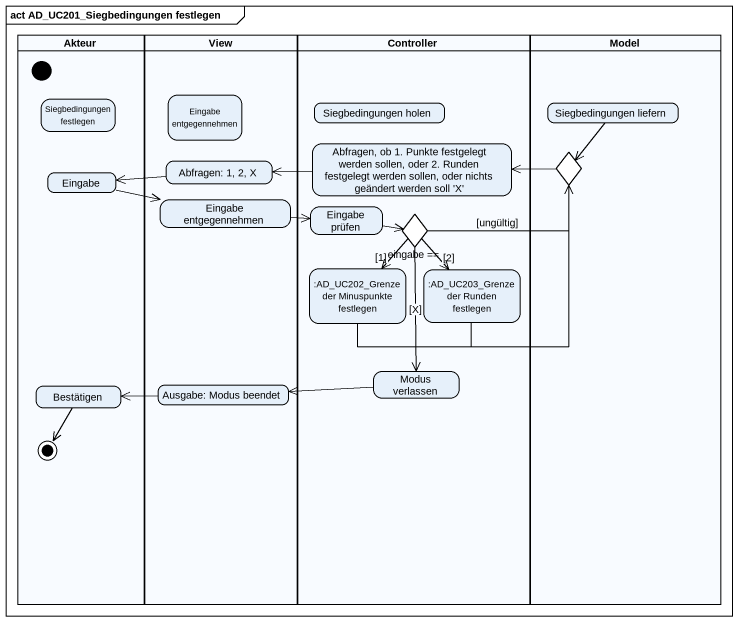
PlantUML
@startuml
mainframe act AD_UC201_Siegbedingungen festlegen
hide empty description
state Akteur <<partition>> {
  state initial1 <<start>>
  state "Siegbedingungen festlegen" as Siegbedingungen_festlegen
  state Eingabe
  state Bestätigen
  Bestätigen --> [*]
}
state View <<partition>> {
  state "Eingabe entgegennehmen" as Eingabe_entgegennehmen
  state "Abfragen: 1, 2, X" as Abfragen_1_2_X
  state "Eingabe entgegennehmen" as Eingabe_entgegennehmen_2
  state "Ausgabe: Modus beendet" as Ausgabe_Modus_beendet
}
state Controller <<partition>> {
  state "Siegbedingungen holen" as Siegbedingungen_holen
  state "Abfragen, ob 1. Punkte festgelegt werden sollen, oder 2. Runden festgelegt werden sollen, oder nichts geändert werden soll 'X'" as Abfragen_ob_1_Punkte
  state "Eingabe prüfen" as Eingabe_prüfen
  state "eingabe ==" as eingabe <<choice>>
  state ":AD_UC202_Grenze der Minuspunkte festlegen" as AD_UC202_Grenze_der
  state ":AD_UC203_Grenze der Runden festlegen" as AD_UC203_Grenze_der_Runden
  state "Modus verlassen" as Modus_verlassen
}
state Model <<partition>> {
  state "Siegbedingungen liefern" as Siegbedingungen_liefern
  state choice1 <<choice>>
}
Siegbedingungen_liefern --> choice1
Eingabe -right-> Eingabe_entgegennehmen_2
Abfragen_1_2_X -left-> Eingabe
Abfragen_ob_1_Punkte -left-> Abfragen_1_2_X
choice1 -left-> Abfragen_ob_1_Punkte
Eingabe_entgegennehmen_2 -right-> Eingabe_prüfen
Eingabe_prüfen -right-> eingabe
eingabe -right-> choice1 : [ungültig]
eingabe --> AD_UC202_Grenze_der : [1]
eingabe --> AD_UC203_Grenze_der_Runden : [2]
eingabe --> Modus_verlassen : [X]
AD_UC202_Grenze_der -up-> choice1
AD_UC203_Grenze_der_Runden -up-> choice1
Ausgabe_Modus_beendet -left-> Bestätigen
Modus_verlassen -left-> Ausgabe_Modus_beendet
@enduml
